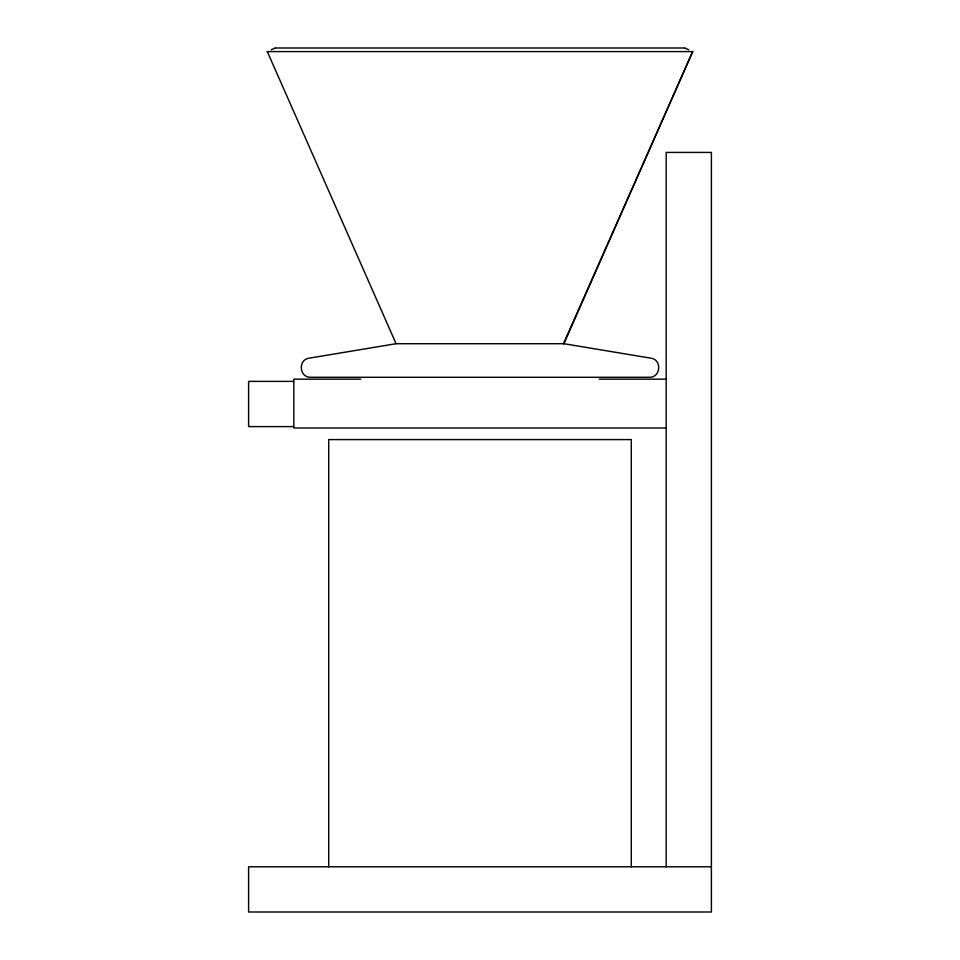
<?xml version="1.0" encoding="UTF-8"?>
<svg xmlns="http://www.w3.org/2000/svg" width="960" height="960" viewBox="0 0 960 960"><rect width="100%" height="100%" fill="white"/><g stroke="black" fill="none" stroke-linecap="round" stroke-linejoin="round"><path stroke-width="1.44" d="M563.46 343.704L692.7 51.588L563.916 343.704L650.976 358.2C662.268 359.736 660.672 377.772 649.284 377.292L310.608 377.292C299.28 377.64 297.792 359.724 309.024 358.2L396.084 343.704L267.3 51.588M271.236 49.8L275.34 48M275.304 48L684.696 48M267.156 51.588L692.844 51.588M396.036 343.704L563.964 343.704M360.72 379.164L293.82 379.164L293.82 427.992L666.18 427.992M599.28 379.164L666.18 379.164M293.532 381.384L248.604 381.384L248.604 426.6L293.532 426.6M711.396 866.784L248.604 866.784L248.604 912L711.396 912L711.396 152.424L666.18 152.424L666.18 866.784M684.66 48L688.764 49.8M631.296 866.784L631.296 439.596L328.704 439.596L328.704 866.784"/></g></svg>
